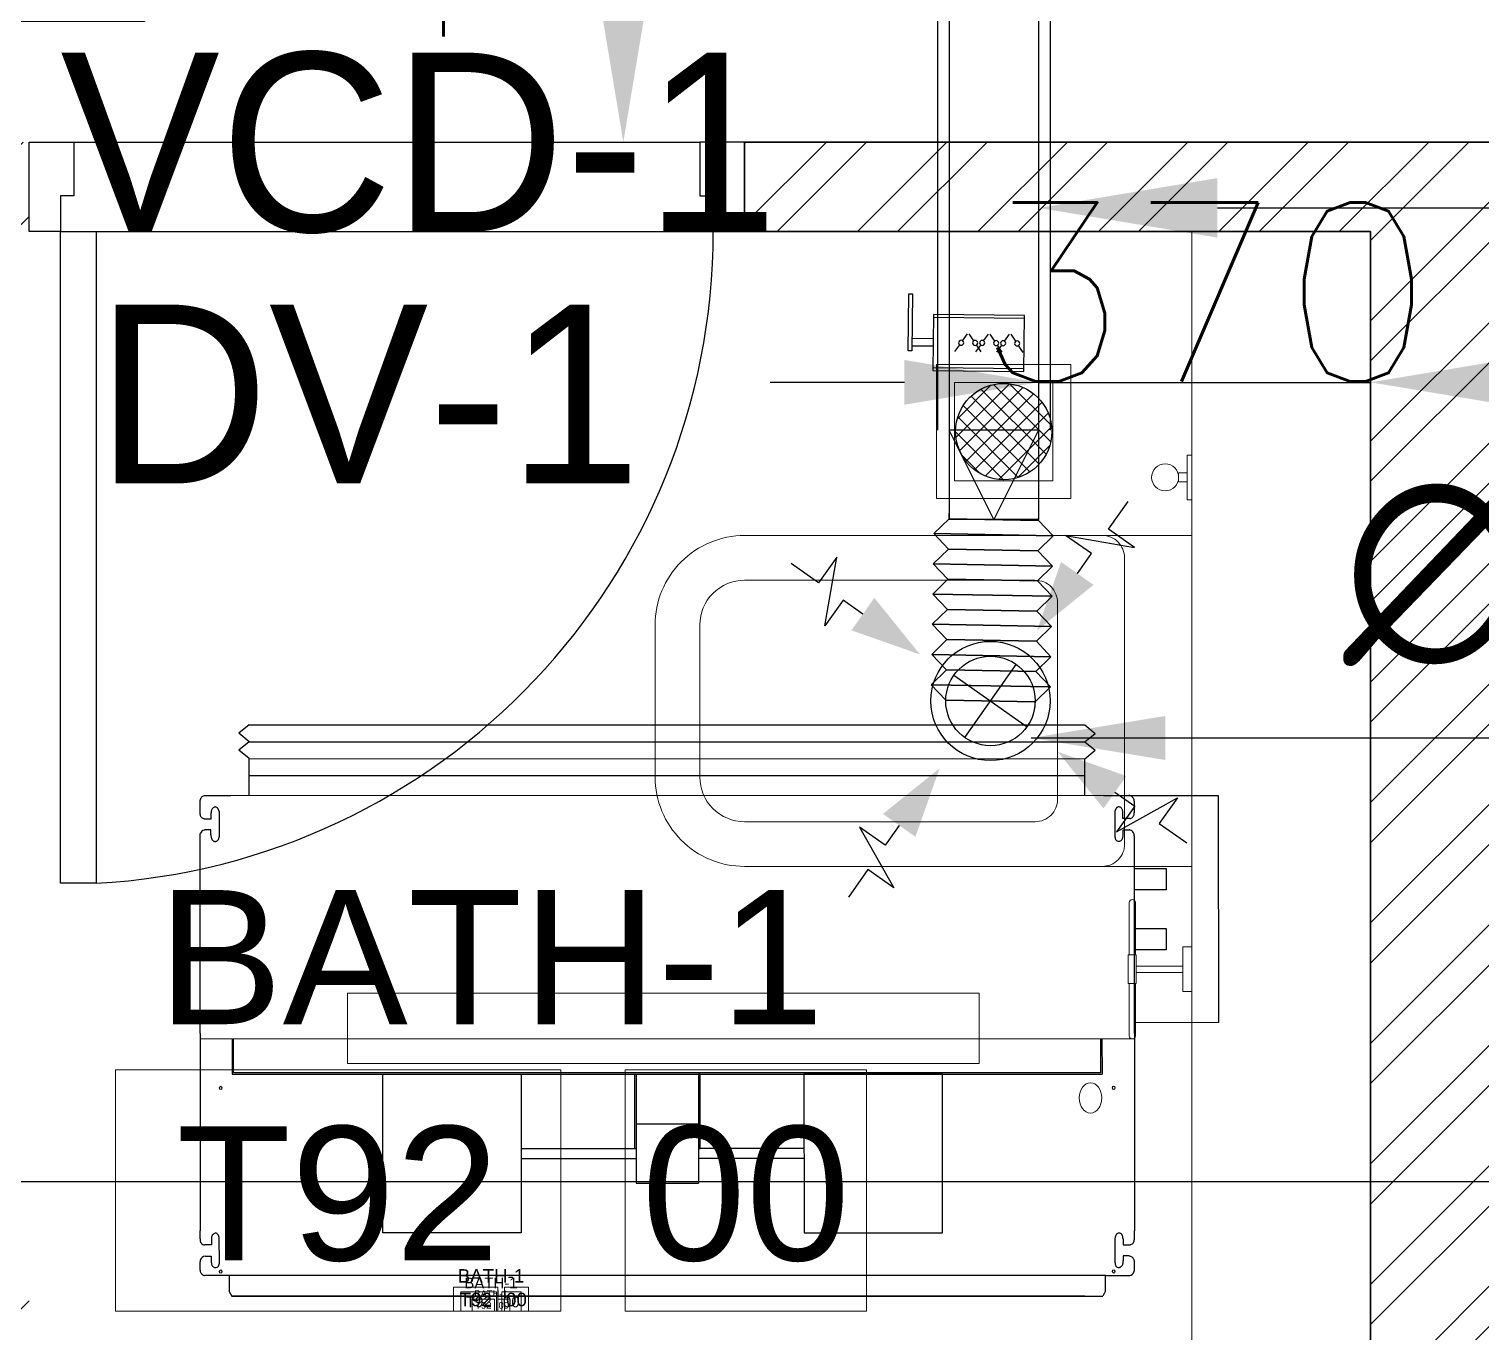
# Model space of a CAD drawing. Header units: millimetres. Extents: x -9226 to 166212, y -13 to 97274.
# Drawn here: x 40750 to 42373, y 63749 to 65206 of the extents above; entities that cross this region are included whole.
import ezdxf
from ezdxf.enums import TextEntityAlignment as Align

# ---------------------------------------------------------------- set-up
doc = ezdxf.new("R2010")
doc.units = ezdxf.units.MM
doc.layers.get('0').update_dxf_attribs({"color": 8})
doc.layers.get('Defpoints').update_dxf_attribs({"color": 8})
for name, color, linetype in [('1.INS', 8, 'Continuous'), ('1.SAD', 5, 'Continuous'), ('23491-XR-AR-2ND FLOOR PLAN$0$NEC-DR-FIXTURES', 8, 'Continuous'), ('EAD', 30, 'Continuous'), ('FAD', 3, 'Continuous'), ('IZ-AC-VCD', 4, 'Continuous'), ('IZ-EAD', 200, 'Continuous'), ('M-HVAC-FCU-02', 20, 'Continuous'), ('M-HVAC-FCU-05', 20, 'Continuous'), ('UNIT', 20, 'Continuous'), ('VCD SHE', 7, 'Continuous')]:
    doc.layers.add(name, color=color, linetype=linetype)
for name, color, linetype, lineweight in [('1.XREF', 8, 'Continuous', 9), ('23491-XR-AR-2ND FLOOR PLAN$0$23491-XR-AR-TYP-FLOOR$0$A-FIXT-TOIT-PLAN', 8, 'Continuous', 5), ('23491-XR-AR-2ND FLOOR PLAN$0$A-FLOR-IDEN', 8, 'Continuous', 9), ('23491-XR-AR-2ND FLOOR PLAN$0$A-FLOR-IDEN @ 10', 8, 'Continuous', 9), ('23491-XR-AR-2ND FLOOR PLAN$0$A-FLOR-IDEN @ 100', 8, 'Continuous', 9), ('23491-XR-AR-2ND FLOOR PLAN$0$A-FLOR-IDEN @ 5', 8, 'Continuous', 9), ('23491-XR-AR-2ND FLOOR PLAN$0$A-FLOR-IDEN @ 8', 8, 'Continuous', 9), ('23491-XR-AR-2ND FLOOR PLAN$0$A-WALL', 8, 'Continuous', 30), ('23491-XR-AR-2ND FLOOR PLAN$0$A-WALL-PATT', 8, 'Continuous', 5), ('23491-XR-AR-2ND FLOOR PLAN$0$TYP$0$2B+G+19+R Typical Floor$0$A-DOOR', 8, 'Continuous', 25), ('23491-XR-AR-2ND FLOOR PLAN$0$Zone-6_30May22$0$TYP$0$2B+G+19+R Typical Floor$0$A-DOOR', 8, 'Continuous', 25), ('A-ANNO-DIMS', 8, 'Continuous', 9)]:
    doc.layers.add(name, color=color, linetype=linetype, lineweight=lineweight)
doc.styles.add('23491-XR-AR-2ND FLOOR PLAN$0$SDC-TEXT_4_2', font='arial.ttf')
doc.styles.add('ROMANS', font='isocp.shx', dxfattribs={"width": 0.8})
doc.styles.add('SDC-TEXT-ARB', font='sdc-arb.shx', dxfattribs={"height": 0.5})
doc.styles.get("Standard").update_dxf_attribs({"font": 'romans.shx', "height": 200})
doc.dimstyles.new('ISO-25', dxfattribs={"dimtxt": 200, "dimasz": 150, "dimexe": 1.25, "dimexo": 0.625, "dimgap": 1, "dimtad": 1, "dimtoh": 1, "dimdec": 0, "dimrnd": 5, "dimtxsty": 'Standard', "dimcen": 2.5, "dimclrd": 256, "dimclre": 256, "dimclrt": 7, "dimadec": 0, "dimazin": 0, "dimtfac": 1, "dimtdec": 0, "dimtix": 1, "dimtmove": 2, "dimatfit": 3, "dimfxl": 1, "dimarcsym": 1})
doc.dimstyles.new('JSE', dxfattribs={"dimtxt": 50, "dimasz": 150, "dimexe": 0.18, "dimexo": 0.0625, "dimgap": 50, "dimtad": 0, "dimdec": 0, "dimrnd": 5, "dimzin": 0, "dimdsep": 46, "dimtxsty": 'ROMANS', "dimcen": 0.09, "dimclrd": 7, "dimclre": 7, "dimclrt": 7, "dimadec": 0, "dimazin": 0, "dimtfac": 1, "dimtdec": 0, "dimtofl": 0, "dimtmove": 0, "dimatfit": 3, "dimfxl": 1, "dimtolj": 1, "dimtzin": 0, "dimarcsym": 1})

# ---------------------------------------------------------------- blocks, each defined once
blk = doc.blocks.new('*U536')
at = {"layer": '23491-XR-AR-2ND FLOOR PLAN$0$Zone-6_30May22$0$TYP$0$2B+G+19+R Typical Floor$0$A-DOOR', "color": 8}
for p, q in [((1.065, 0), (0.035, 0)), ((1.05, -0.2), (0.05, -0.2))]:
    blk.add_line(p, q, dxfattribs=at)
blk.add_lwpolyline([(0.075, 0), (0.075, 1.0292), (0.035, 1.0292), (0.035, 0)], close=True, dxfattribs=at)
for points in [[(0.035, 0), (0, 0), (0, -0.2), (0.05, -0.2), (0.05, -0.04), (0.035, -0.04), (0.035, 0)], [(1.065, 0), (1.1, 0), (1.1, -0.2), (1.05, -0.2), (1.05, -0.04), (1.065, -0.04), (1.065, 0)]]:
    blk.add_lwpolyline(points, dxfattribs=at)
blk.add_arc((0.035, 0), 1.03, 0, 87.7744, dxfattribs=at)
blk = doc.blocks.new('*U537')
at = {"layer": '23491-XR-AR-2ND FLOOR PLAN$0$TYP$0$2B+G+19+R Typical Floor$0$A-DOOR', "color": 8}
for p, q in [((0.765, 0), (0.035, 0)), ((0.75, -0.1), (0.05, -0.1))]:
    blk.add_line(p, q, dxfattribs=at)
blk.add_lwpolyline([(0.725, 0), (0.725, 0.7289), (0.765, 0.7289), (0.765, 0)], close=True, dxfattribs=at)
for points in [[(0.035, 0), (0, 0), (0, -0.1), (0.05, -0.1), (0.05, -0.04), (0.035, -0.04), (0.035, 0)], [(0.765, 0), (0.8, 0), (0.8, -0.1), (0.75, -0.1), (0.75, -0.04), (0.765, -0.04), (0.765, 0)]]:
    blk.add_lwpolyline(points, dxfattribs=at)
blk.add_arc((0.765, 0), 0.73, 93.1411, 180, dxfattribs=at)
blk = doc.blocks.new('*U209')
at = {"color": 8, "ltscale": 0.05}
blk.add_line((200, -145), (200, 145), dxfattribs=at)
at = {"color": 8}
for points in [[(0, -525), (200, -525), (200, 875), (0, 875)], [(271, 284), (262, 284), (262, 316), (271, 316), (271, 284)], [(200, -225), (205, -225), (205, -275), (200, -275)], [(205, -245), (214.6, -245), (214.6, -255), (205, -255)]]:
    blk.add_lwpolyline(points, close=True, dxfattribs=at)
for points in [[(263, 316), (263, 374.5)], [(270, 316), (270, 374.5)], [(210, 324.9), (200, 324.9)], [(200, 324.9), (200, 275.1)], [(210, 324.9), (210, 275.1)], [(210, 303.5), (262, 303.5)], [(210, 296.5), (262, 296.5)], [(263, 225.5), (263, 284)], [(270, 225.5), (270, 284)], [(210, 275.1), (200, 275.1)]]:
    blk.add_lwpolyline(points, dxfattribs=at)
blk.add_lwpolyline([(800, -85), (800, 85, 0.414214), (700, 185), (200, 185), (200, -185), (700, -185, 0.414214)], format="xyb", close=True, dxfattribs=at)
blk.add_lwpolyline([(300, -185, -0.414214), (275, -160), (275, 160, -0.414214), (300, 185)], format="xyb", dxfattribs=at)
at = {"color": 8, "ltscale": 0.2}
blk.add_lwpolyline([(750, -85), (750, 85, 0.414214), (700, 135), (375, 135, 0.414214), (350, 110), (350, -110, 0.414214), (375, -135), (700, -135, 0.414214)], format="xyb", close=True, dxfattribs=at)
blk.add_circle((425, 0), 50, dxfattribs=at)
at = {"color": 8}
blk.add_circle((229.7, -250), 15.1, dxfattribs=at)
for centre, start, end in [((266.5, 374.5), 0, 180), ((266.5, 225.5), 180, 0)]:
    blk.add_arc(centre, 3.5, start, end, dxfattribs=at)
blk = doc.blocks.new('*U507')
at = {"color": 8, "linetype": 'ByBlock'}
for points in [[(1.3, 0), (-7, 0), (-7, 4.5), (1.3, 4.5)], [(2.5, 0), (7, 0), (7, 4.5), (2.5, 4.5)]]:
    blk.add_lwpolyline(points, close=True, dxfattribs=at)
at = {"color": 8, "linetype": 'ByBlock', "style": '23491-XR-AR-2ND FLOOR PLAN$0$SDC-TEXT_4_2'}
for tag, p in [('ROOM-NAME-2', (0, 9.95)), ('ROOM-NAME-1', (0, 6.6)), ('ROOM-NO.', (-2.85, 2.2)), ('ROOM-FINISH', (4.75, 2.2))]:
    blk.add_attdef(tag, text='', height=2.5, dxfattribs=at).set_placement(p, align=Align.MIDDLE_CENTER)
blk = doc.blocks.new('*U775')
at = {"layer": '23491-XR-AR-2ND FLOOR PLAN$0$A-FLOR-IDEN @ 10', "color": 8}
ref = blk.add_blockref('*U507', (41266.5, 63772.5), dxfattribs=dict(at, xscale=5.999999999999999, yscale=5.999999999999999, zscale=5.999999999999999))
ref.add_attrib('ROOM-NO.', 'T92', dxfattribs={"layer": '0', "color": 0, "linetype": 'ByBlock', "height": 15, "style": '23491-XR-AR-2ND FLOOR PLAN$0$SDC-TEXT_4_2'}).set_placement((41249.4, 63785.7), align=Align.MIDDLE_CENTER)
ref.add_attrib('ROOM-FINISH', '00', dxfattribs={"layer": '0', "color": 0, "linetype": 'ByBlock', "height": 15, "style": '23491-XR-AR-2ND FLOOR PLAN$0$SDC-TEXT_4_2'}).set_placement((41295, 63785.7), align=Align.MIDDLE_CENTER)
ref.add_attrib('ROOM-NAME-1', 'BATH-1', dxfattribs={"layer": '0', "color": 0, "linetype": 'ByBlock', "height": 15, "style": '23491-XR-AR-2ND FLOOR PLAN$0$SDC-TEXT_4_2'}).set_placement((41266.5, 63812.1), align=Align.MIDDLE_CENTER)
at = {"layer": '23491-XR-AR-2ND FLOOR PLAN$0$A-FLOR-IDEN @ 100', "color": 8}
ref = blk.add_blockref('*U507', (41266.5, 63772.5), dxfattribs=dict(at, xscale=60, yscale=60, zscale=60))
ref.add_attrib('ROOM-NO.', 'T92', dxfattribs={"layer": '0', "color": 0, "linetype": 'ByBlock', "height": 150, "style": '23491-XR-AR-2ND FLOOR PLAN$0$SDC-TEXT_4_2'}).set_placement((41095.5, 63904.5), align=Align.MIDDLE_CENTER)
ref.add_attrib('ROOM-FINISH', '00', dxfattribs={"layer": '0', "color": 0, "linetype": 'ByBlock', "height": 150, "style": '23491-XR-AR-2ND FLOOR PLAN$0$SDC-TEXT_4_2'}).set_placement((41551.5, 63904.5), align=Align.MIDDLE_CENTER)
ref.add_attrib('ROOM-NAME-1', 'BATH-1', dxfattribs={"layer": '0', "color": 0, "linetype": 'ByBlock', "height": 150, "style": '23491-XR-AR-2ND FLOOR PLAN$0$SDC-TEXT_4_2'}).set_placement((41266.5, 64168.5), align=Align.MIDDLE_CENTER)
at = {"layer": '23491-XR-AR-2ND FLOOR PLAN$0$A-FLOR-IDEN @ 5', "color": 8}
ref = blk.add_blockref('*U507', (41266.5, 63772.5), dxfattribs=dict(at, xscale=3, yscale=3, zscale=3))
ref.add_attrib('ROOM-NO.', 'T92', dxfattribs={"layer": '0', "color": 0, "linetype": 'ByBlock', "height": 7.5, "style": '23491-XR-AR-2ND FLOOR PLAN$0$SDC-TEXT_4_2'}).set_placement((41258, 63779.1), align=Align.MIDDLE_CENTER)
ref.add_attrib('ROOM-FINISH', '00', dxfattribs={"layer": '0', "color": 0, "linetype": 'ByBlock', "height": 7.5, "style": '23491-XR-AR-2ND FLOOR PLAN$0$SDC-TEXT_4_2'}).set_placement((41280.8, 63779.1), align=Align.MIDDLE_CENTER)
ref.add_attrib('ROOM-NAME-1', 'BATH-1', dxfattribs={"layer": '0', "color": 0, "linetype": 'ByBlock', "height": 7.5, "style": '23491-XR-AR-2ND FLOOR PLAN$0$SDC-TEXT_4_2'}).set_placement((41266.5, 63792.3), align=Align.MIDDLE_CENTER)
at = {"layer": '23491-XR-AR-2ND FLOOR PLAN$0$A-FLOR-IDEN @ 8', "color": 8}
ref = blk.add_blockref('*U507', (41266.5, 63772.5), dxfattribs=dict(at, xscale=4.8, yscale=4.8, zscale=4.8))
ref.add_attrib('ROOM-NO.', 'T92', dxfattribs={"layer": '0', "color": 0, "linetype": 'ByBlock', "height": 12, "style": '23491-XR-AR-2ND FLOOR PLAN$0$SDC-TEXT_4_2'}).set_placement((41252.9, 63783), align=Align.MIDDLE_CENTER)
ref.add_attrib('ROOM-FINISH', '00', dxfattribs={"layer": '0', "color": 0, "linetype": 'ByBlock', "height": 12, "style": '23491-XR-AR-2ND FLOOR PLAN$0$SDC-TEXT_4_2'}).set_placement((41289.3, 63783), align=Align.MIDDLE_CENTER)
ref.add_attrib('ROOM-NAME-1', 'BATH-1', dxfattribs={"layer": '0', "color": 0, "linetype": 'ByBlock', "height": 12, "style": '23491-XR-AR-2ND FLOOR PLAN$0$SDC-TEXT_4_2'}).set_placement((41266.5, 63804.2), align=Align.MIDDLE_CENTER)
blk = doc.blocks.new('23491-XR-AR-2ND FLOOR PLAN$0$A$C9ddd01cc')
at = {"layer": '23491-XR-AR-2ND FLOOR PLAN$0$NEC-DR-FIXTURES', "linetype": 'ByBlock'}
h = blk.add_hatch(dxfattribs=at)
h.set_pattern_fill('_USER', color=8, scale=17.945026, angle=163.5932, style=0, double=1, pattern_type=0)
h.set_pattern_definition([(45, (-596980.314, -23271.093), (-12.6890497, 12.6890497), []), (135, (-596980.314, -23271.093), (-12.6890497, -12.6890497), [])])
h.paths.add_polyline_path([(100, 171.8, 1), (100, 28.2, 1)])
at = {"layer": '23491-XR-AR-2ND FLOOR PLAN$0$NEC-DR-FIXTURES', "color": 8, "lineweight": 0, "ltscale": 0.5}
for points in [[(0, 0), (0, 200), (200, 200), (200, 0)], [(173.3, 173.3), (173.3, 26.7), (26.7, 26.7), (26.7, 173.3)]]:
    blk.add_lwpolyline(points, close=True, dxfattribs=at)
at = {"layer": '23491-XR-AR-2ND FLOOR PLAN$0$NEC-DR-FIXTURES', "color": 8, "linetype": 'ByBlock'}
blk.add_circle((100, 100), 71.8, dxfattribs=at)
blk = doc.blocks.new('23491-XR-AR-2ND FLOOR PLAN')
at = {"layer": '23491-XR-AR-2ND FLOOR PLAN$0$A-WALL-PATT'}
h = blk.add_hatch(dxfattribs=at)
h.set_pattern_fill('ANSI32', color=8, scale=10)
h.paths.add_polyline_path([(40650, 63730), (40650, 63079.4), (44475, 63080), (47200, 63080), (47200, 63280), (42400, 63280), (42400, 65080), (43000, 65080), (41550, 65080), (41550, 64980), (42250, 64980), (42250, 63280), (40750, 63280), (40750, 63830), (39800, 63830), (39800, 64980), (40750, 64980), (40750, 65080), (39850, 65080), (39850, 65180), (39650, 65180), (39650, 59080), (39849.9, 59080), (39850, 59430), (41348.6, 59430), (41348.6, 59180), (41549.7, 59180), (41549.7, 59280), (41448.6, 59280), (41448.6, 59530), (39750, 59530.1), (39750, 60930), (39800, 61080), (39800, 62130), (39750, 62230), (39750, 63730)])
at = {"layer": '23491-XR-AR-2ND FLOOR PLAN$0$A-WALL', "color": 8}
for p, q in [((42400, 65080), (41550, 65080)), ((41550, 65080), (41550, 64980)), ((41550, 64980), (42250, 64980)), ((42250, 64980), (42250, 63280))]:
    blk.add_line(p, q, dxfattribs=at)
at = {"layer": '23491-XR-AR-2ND FLOOR PLAN$0$23491-XR-AR-TYP-FLOOR$0$A-FIXT-TOIT-PLAN', "color": 8, "rotation": 180.0011612173396}
blk.add_blockref('*U209', (42250, 64455), dxfattribs=at)
at = {"layer": '23491-XR-AR-2ND FLOOR PLAN$0$A-FLOR-IDEN'}
blk.add_blockref('*U775', (0, 0), dxfattribs=at)
at = {"layer": '23491-XR-AR-2ND FLOOR PLAN$0$NEC-DR-FIXTURES', "color": 8, "xscale": 0.7499999999999932, "yscale": 0.7499999999999932, "zscale": 0.7499999999999932}
blk.add_blockref('23491-XR-AR-2ND FLOOR PLAN$0$A$C9ddd01cc', (41764.8, 64681.3), dxfattribs=at)
at = {"layer": '23491-XR-AR-2ND FLOOR PLAN$0$Zone-6_30May22$0$TYP$0$2B+G+19+R Typical Floor$0$A-DOOR', "color": 8, "xscale": -999.9999999999973, "yscale": 999.9999999999973, "zscale": 999.9999999999973, "rotation": 270}
blk.add_blockref('*U536', (39850, 65180), dxfattribs=at)
at = {"layer": '23491-XR-AR-2ND FLOOR PLAN$0$Zone-6_30May22$0$TYP$0$2B+G+19+R Typical Floor$0$A-DOOR', "color": 8, "extrusion": (-1.17745e-30, -9.61465e-15, -1), "xscale": -999.9999999999993, "yscale": 999.9999999999993, "zscale": -999.9999999999993, "rotation": 180}
blk.add_blockref('*U537', (-41550, 64980, 0), dxfattribs=at)
blk = doc.blocks.new('XREF')
at = {"layer": 'A-ANNO-DIMS', "color": 8}
blk.add_blockref('23491-XR-AR-2ND FLOOR PLAN', (0, 0), dxfattribs=at)
blk = doc.blocks.new('*U254')
at = {"layer": 'IZ-AC-VCD', "color": 5, "extrusion": (0, 0, -1)}
for p, q in [((41.5, 267.5), (41.5, 216.7)), ((58.5, 216.7), (58.5, 267.5))]:
    blk.add_line(p, q, dxfattribs=at)
at = {"layer": 'IZ-AC-VCD', "color": 5}
for p, q in [((-10, 216.7), (-10, 0)), ((110, 216.7), (110, 0))]:
    blk.add_line(p, q, dxfattribs=at)
for points in [[(29.2, 275.9), (165.1, 275.9), (165.1, 267.5), (29.2, 267.5)], [(-16.7, 0), (116.7, 0), (116.7, 216.7), (-16.7, 216.7)]]:
    blk.add_lwpolyline(points, close=True, dxfattribs=at)
at = {"layer": 'IZ-AC-VCD', "color": 7, "extrusion": (0, 0, -1)}
for points in [[(-28.6, 164.9), (-45.1, 153.4)], [(-54.9, 146.6), (-71.4, 135.1)], [(-28.6, 114.9), (-45.1, 103.4)], [(-28.6, 101.8), (-45.1, 113.2)], [(-54.9, 120.1), (-71.4, 131.5)], [(-54.9, 96.6), (-71.4, 85.1)], [(-54.9, 70.1), (-71.4, 81.5)], [(-28.6, 64.9), (-45.1, 53.4)], [(-28.6, 51.8), (-45.1, 63.2)], [(-54.9, 46.6), (-71.4, 35.1)], [(-28.6, 1.8), (-45.1, 13.2)], [(-54.9, 20.1), (-71.4, 31.5)]]:
    blk.add_lwpolyline(points, dxfattribs=at)
for centre in [(-50, 150), (-50, 116.7), (-50, 100), (-50, 66.7), (-50, 50), (-50, 16.7)]:
    blk.add_circle(centre, 6, dxfattribs=at)
blk = doc.blocks.new('IZ-DV 150')
at = {"layer": 'IZ-EAD'}
for p, q in [((0, 75), (0, -75)), ((-75, 0), (75, 0))]:
    blk.add_line(p, q, dxfattribs=at)
for points in [[(-4.5, 299.5), (-57.4, 299.5), (48.4, 349.7), (-4.5, 349.7), (-4.5, 406.3)], [(-4.5, 258.8), (-4.5, 299.5)], [(-299.5, 4.5), (-299.5, 57.4), (-349.7, -48.4), (-349.7, 4.5), (-406.3, 4.5)], [(299.5, 4.5), (299.5, 57.4), (349.7, -48.4), (349.7, 4.5), (406.3, 4.5)], [(-258.8, 4.5), (-299.5, 4.5)], [(258.8, 4.5), (299.5, 4.5)], [(-4.5, -258.8), (-4.5, -299.5)], [(-4.5, -299.5), (-57.4, -299.5), (48.4, -349.7), (-4.5, -349.7), (-4.5, -406.3)]]:
    blk.add_lwpolyline(points, dxfattribs=at)
for radius in [100, 75]:
    blk.add_circle((0, 0), radius, dxfattribs=at)
for points in [[(28.8, 258.8), (-4.5, 141.6), (-37.9, 258.8)], [(-258.8, -28.8), (-141.6, 4.5), (-258.8, 37.9)], [(258.8, -28.8), (141.6, 4.5), (258.8, 37.9)], [(28.8, -258.8), (-4.5, -141.6), (-37.9, -258.8)]]:
    blk.add_solid(points, dxfattribs=at)
blk = doc.blocks.new('*D479')
at = {"layer": 'Defpoints', "color": 0, "transparency": 16777216}
for p in [(41878.8, 64811.3, 0), (42250, 64811.3), (42250, 64811.3)]:
    blk.add_point(p, dxfattribs=at)
at = {"layer": 'VCD SHE', "lineweight": -2, "transparency": 16777216}
for p, q in [((41728.8, 64811.3), (41578.8, 64811.3)), ((41878.8, 64812), (41878.8, 64812.6)), ((41878.8, 64811.3), (42250, 64811.3)), ((42250, 64812), (42250, 64812.6)), ((42400, 64811.3), (42550, 64811.3))]:
    blk.add_line(p, q, dxfattribs=at)
at = {"layer": 'VCD SHE', "transparency": 16777216}
for points in [[(41728.8, 64836.3), (41728.8, 64786.3), (41878.8, 64811.3)], [(42400, 64836.3), (42400, 64786.3), (42250, 64811.3)]]:
    blk.add_solid(points, dxfattribs=at)
at = {"layer": 'VCD SHE', "color": 7, "transparency": 16777216, "insert": (42064.4, 64912.3), "char_height": 200, "attachment_point": 5}
blk.add_mtext('370', dxfattribs=at)
blk = doc.blocks.new('*D480')
at = {"layer": 'Defpoints', "color": 0, "transparency": 16777216}
for p in [(41414.5, 65778.6, 0), (41414.5, 65778.6), (41414.5, 65080)]:
    blk.add_point(p, dxfattribs=at)
at = {"layer": 'VCD SHE', "lineweight": -2, "transparency": 16777216}
for p, q in [((41415.2, 65778.6), (41415.8, 65778.6)), ((41414.5, 65230), (41414.5, 65628.6)), ((41415.2, 65080), (41415.8, 65080))]:
    blk.add_line(p, q, dxfattribs=at)
at = {"layer": 'VCD SHE', "transparency": 16777216}
for points in [[(41389.5, 65628.6), (41439.5, 65628.6), (41414.5, 65778.6)], [(41389.5, 65230), (41439.5, 65230), (41414.5, 65080)]]:
    blk.add_solid(points, dxfattribs=at)
at = {"layer": 'VCD SHE', "color": 7, "transparency": 16777216, "insert": (41313.5, 65429.3), "char_height": 200, "attachment_point": 5, "rotation": 90}
blk.add_mtext('700', dxfattribs=at)
blk = doc.blocks.new('1425')
at = {"layer": 'M-HVAC-FCU-02', "color": 30}
for p, q in [((-402.3, -23.8), (-402.3, -43.8)), ((402.3, -23.8), (402.3, -43.8)), ((-402.3, -43.8), (-412.3, -53.8)), ((402.3, -43.8), (-402.3, -43.8)), ((402.3, -43.8), (412.3, -53.8)), ((-402.3, -63.8), (-412.3, -53.8)), ((402.3, -63.8), (412.3, -53.8)), ((-402.3, -63.8), (-412.3, -73.8)), ((402.3, -63.8), (-402.3, -63.8)), ((402.3, -63.8), (412.3, -73.8)), ((-402.3, -83.8), (-412.3, -73.8)), ((402.3, -83.8), (412.3, -73.8)), ((402.3, -83.8), (-402.3, -83.8))]:
    blk.add_line(p, q, dxfattribs=at)
at = {"layer": 'M-HVAC-FCU-05', "color": 30}
for p, q in [((-422, 586.7), (-419.6, 592.1)), ((-422, 567.1), (-422, 586.7)), ((419.1, 592.3), (-419.6, 592.1)), ((-402.5, 592.1), (419.1, 592.3)), ((421.5, 586.9), (419.1, 592.3)), ((421.5, 567.3), (421.5, 586.9)), ((-422, 567.6), (-445.8, 567.6)), ((-422, 567.6), (421.5, 567.8)), ((421.5, 567.8), (445.3, 567.8)), ((-450.2, 561.3), (-450.2, 551.6)), ((449.7, 561.5), (449.7, 551.9)), ((-445.1, 544.6), (-439.4, 544.6)), ((-439.4, 544.6), (-439.4, 550.6)), ((-431.6, 552.7), (-431.6, 523.1)), ((431.1, 552.9), (431.2, 523.4)), ((438.9, 544.9), (438.9, 550.8)), ((444.7, 544.9), (438.9, 544.9)), ((-450.2, 524.3), (-450.2, 514.9)), ((-439.2, 531.3), (-445.9, 531.3)), ((-439.2, 524.5), (-439.2, 531.3)), ((438.7, 531.6), (445.5, 531.6)), ((438.7, 524.8), (438.7, 531.6)), ((449.7, 524.6), (449.7, 515.1)), ((-450, 47.3), (-450.2, 514.9)), ((-132, 517.4), (-265.5, 517.3)), ((-265.5, 517.3), (-265.4, 329.5)), ((-131.9, 329.6), (-132, 517.4)), ((140.3, 517.5), (273.7, 517.5)), ((140.3, 329.6), (140.3, 517.5)), ((273.7, 517.5), (273.8, 329.7)), ((450, 47.6), (449.7, 515.1)), ((29.7, 458.4), (-30.5, 458.4)), ((-30.4, 388.7), (-30.5, 458.4)), ((29.8, 388.7), (29.7, 458.4)), ((-132, 429.5), (-30.5, 429.5)), ((140.3, 429.5), (29.8, 429.5)), ((-132, 417.5), (-30.4, 417.6)), ((-31.8, 417.6), (-31.8, 329.6)), ((-30.4, 417.6), (-31.8, 417.6)), ((-30.4, 329.6), (-30.4, 417.6)), ((29.8, 329.6), (29.8, 417.6)), ((29.8, 417.6), (31.1, 417.6)), ((140.3, 417.6), (29.8, 417.6)), ((31.1, 417.6), (31.1, 329.6)), ((-30.4, 388.7), (29.8, 388.7)), ((418.7, 329.7), (-419, 329.5)), ((-418.9, 287.8), (-419, 329.5)), ((-417.9, 327.9), (417.6, 328.2)), ((-417.9, 327.9), (-417.9, 287.8)), ((-265.4, 329.5), (-131.9, 329.6)), ((-31.8, 329.6), (-30.4, 329.6)), ((31.1, 329.6), (29.8, 329.6)), ((273.8, 329.7), (140.3, 329.6)), ((417.6, 328.2), (417.6, 288.1)), ((418.7, 288.1), (418.7, 329.7)), ((-450.1, 287.8), (449.9, 288.1)), ((-531, 268.5), (-450.1, 268.6)), ((-530.9, -0.2), (-531, 268.5)), ((-480.8, 157), (-480.8, 182.5)), ((-480.8, 182.5), (-450, 182.5)), ((-450, 157), (-480.8, 157)), ((-480.8, 111.4), (-450, 111.4)), ((-480.8, 86), (-480.8, 111.4)), ((-450, 86), (-480.8, 86)), ((-450, 47.3), (-450, 56.9)), ((450, 47.6), (450, 57.2)), ((-439.2, 46.3), (-439.2, 40.3)), ((-431.4, 18.8), (-431.4, 48.4)), ((431.4, 19), (431.4, 48.6)), ((439.2, 46.5), (439.2, 40.6)), ((-439.2, 40.3), (-445, 40.3)), ((439.2, 40.6), (445, 40.6)), ((-445.7, 27), (-439, 27)), ((-439, 27), (-439, 20.2)), ((439, 27.3), (439, 20.4)), ((445.7, 27.3), (439, 27.3)), ((-450, 6.3), (-450, 20)), ((450, 6.6), (450, 20.3)), ((-420.5, -0.1), (420.5, 0.1)), ((402.3, 0.1), (402.3, -23.7)), ((420.2, 0.1), (444.7, 0.1)), ((-435, -0.1), (-530.9, -0.2)), ((-420.2, -0.1), (-444.7, -0.1)), ((-402.3, -0.1), (-402.3, -23.9)), ((402.3, -23.7), (-402.3, -23.9)), ((402.3, -23.7), (-402.3, -23.9))]:
    blk.add_line(p, q, dxfattribs=at)
at = {"layer": 'M-HVAC-FCU-05', "color": 30, "lineweight": 18}
for p, q in [((-300.6, 316.9), (307.7, 317.1)), ((-300.6, 233.5), (-300.6, 316.9)), ((307.7, 317.1), (307.7, 233.7)), ((307.7, 233.7), (-300.6, 233.5))]:
    blk.add_line(p, q, dxfattribs=at)
at = {"layer": 'M-HVAC-FCU-05', "color": 30}
for points in [[(-445.8, 567.6, 0.14745), (-447.3, 567.2, 0.057538), (-447.9, 566.8, 0.043631), (-448.4, 566.2, 0.037373), (-448.9, 565.4, 0.018686), (-449.2, 564.8, 0.02183), (-449.5, 563.9, 0.03988), (-450.1, 561.5, 0.006038), (-450.2, 561.3)], [(445.3, 567.8, -0.14745), (446.8, 567.5, -0.057538), (447.4, 567, -0.043631), (447.9, 566.4, -0.037373), (448.4, 565.6, -0.018686), (448.7, 565, -0.02183), (449.1, 564.1, -0.03988), (449.7, 561.8, -0.006038), (449.7, 561.5)], [(-435.5, 558.3, 0.03023), (-435.7, 558.3, 0.042163), (-436.2, 558.1, 0.109989), (-437.5, 557.3, 0.060394), (-438.2, 556.3, 0.042159), (-438.7, 555.4, 0.031845), (-439, 554.3, 0.028129), (-439.2, 553.1, 0.024443), (-439.4, 551.6, 0.013294), (-439.4, 550.6)], [(-431.6, 552.7, 0.018031), (-431.6, 553.2, 0.033701), (-431.7, 554.5, 0.041222), (-432, 555.7, 0.04728), (-432.4, 556.6, 0.066586), (-433, 557.4, 0.138842), (-434.5, 558.2, 0.036684), (-435, 558.3, 0.034492), (-435.5, 558.3)], [(431.1, 553, -0.018031), (431.1, 553.5, -0.033701), (431.3, 554.8, -0.041222), (431.6, 555.9, -0.04728), (432, 556.9, -0.066586), (432.6, 557.6, -0.138842), (434, 558.5, -0.036684), (434.5, 558.5, -0.034492), (435.1, 558.5)], [(435.1, 558.5, -0.03023), (435.3, 558.5, -0.042163), (435.7, 558.4, -0.109989), (437.1, 557.5, -0.060394), (437.8, 556.6, -0.042159), (438.3, 555.6, -0.031845), (438.6, 554.6, -0.028129), (438.8, 553.3, -0.024443), (438.9, 551.9, -0.013294), (438.9, 550.9)], [(-450.2, 551.6, 0.032566), (-450.1, 550.3, 0.04988), (-449.7, 548.7, 0.245422), (-445.4, 544.7, 0.018987), (-445.1, 544.6)], [(449.7, 551.9, -0.032566), (449.6, 550.6, -0.04988), (449.2, 549, -0.245422), (444.9, 544.9, -0.018987), (444.7, 544.9)], [(-445.9, 531.3, 0.028262), (-446.1, 531.3, 0.052211), (-446.7, 531.2, 0.123145), (-448.2, 530.2, 0.055731), (-448.9, 529.4, 0.037382), (-449.3, 528.6, 0.033882), (-449.7, 527.6, 0.029807), (-450, 526.4, 0.025735), (-450.1, 525, 0.009134), (-450.2, 524.3)], [(-435.3, 517.5, -0.026495), (-435.5, 517.5, -0.048004), (-436.1, 517.7, -0.118717), (-437.6, 518.9, -0.058793), (-438.3, 519.9, -0.041358), (-438.7, 521, -0.031459), (-439, 522.1, -0.027983), (-439.1, 523.3, -0.020442), (-439.2, 524.5)], [(-431.6, 523.1, -0.01724), (-431.7, 522.4, -0.027058), (-432, 521.1, -0.037824), (-432.5, 519.8, -0.040466), (-432.9, 518.9, -0.050447), (-433.5, 518.3, -0.055402), (-434, 517.9, -0.140685), (-435.3, 517.5)], [(431.2, 523.4, 0.01724), (431.3, 522.7, 0.027058), (431.6, 521.3, 0.037824), (432.1, 520, 0.040466), (432.5, 519.2, 0.050447), (433.1, 518.5, 0.055402), (433.6, 518.1, 0.140685), (434.9, 517.8)], [(434.9, 517.8, 0.026495), (435.1, 517.8, 0.048004), (435.7, 518, 0.118717), (437.2, 519.2, 0.058793), (437.9, 520.2, 0.041358), (438.3, 521.2, 0.031459), (438.6, 522.3, 0.027983), (438.7, 523.6, 0.020442), (438.7, 524.8)], [(445.5, 531.6, -0.028262), (445.6, 531.6, -0.052211), (446.3, 531.5, -0.123145), (447.8, 530.5, -0.055731), (448.5, 529.7, -0.037382), (448.9, 528.9, -0.033882), (449.3, 527.9, -0.029807), (449.5, 526.7, -0.025735), (449.7, 525.2, -0.009134), (449.7, 524.6)], [(-435.4, 54, 0.03023), (-435.6, 53.9, 0.042163), (-436, 53.8, 0.109989), (-437.3, 52.9, 0.060394), (-438.1, 52, 0.042159), (-438.5, 51, 0.031845), (-438.9, 50, 0.028129), (-439.1, 48.8, 0.024443), (-439.2, 47.3, 0.013294), (-439.2, 46.3)], [(-431.4, 48.4, 0.018031), (-431.4, 48.9, 0.033701), (-431.6, 50.2, 0.041222), (-431.8, 51.4, 0.04728), (-432.3, 52.3, 0.066586), (-432.9, 53.1, 0.138842), (-434.3, 53.9, 0.036684), (-434.8, 53.9, 0.034492), (-435.4, 54)], [(431.4, 48.6, -0.018031), (431.4, 49.1, -0.033701), (431.5, 50.4, -0.041222), (431.8, 51.6, -0.04728), (432.2, 52.5, -0.066586), (432.8, 53.3, -0.138842), (434.3, 54.1, -0.036684), (434.8, 54.2, -0.034492), (435.3, 54.2)], [(435.3, 54.2, -0.03023), (435.5, 54.2, -0.042163), (436, 54.1, -0.109989), (437.3, 53.2, -0.060394), (438, 52.3, -0.042159), (438.5, 51.3, -0.031845), (438.8, 50.3, -0.028129), (439.1, 49, -0.024443), (439.2, 47.5, -0.013294), (439.2, 46.5)], [(-445, 40.3, -0.018958), (-445.2, 40.4, -0.034322), (-445.9, 40.6, -0.196303), (-449.3, 44, -0.051286), (-449.8, 45.5, -0.034229), (-450, 46.7, -0.012756), (-450, 47.3)], [(445, 40.6, 0.018958), (445.2, 40.6, 0.034322), (445.9, 40.9, 0.196303), (449.3, 44.3, 0.051286), (449.8, 45.7, 0.034229), (449.9, 47, 0.012756), (450, 47.6)], [(-450, 20, -0.023667), (-449.9, 21.5, -0.027559), (-449.6, 22.9, -0.031647), (-449.3, 23.9, -0.050593), (-448.7, 25.1, -0.087102), (-447.7, 26.3, -0.09091), (-446.5, 26.9, -0.051146), (-445.9, 27, -0.028286), (-445.7, 27)], [(450, 20.3, 0.023667), (449.9, 21.8, 0.027559), (449.6, 23.1, 0.031647), (449.3, 24.2, 0.050593), (448.7, 25.4, 0.087102), (447.7, 26.5, 0.09091), (446.5, 27.1, 0.051146), (445.9, 27.3, 0.028286), (445.7, 27.3)], [(-439, 20.2, 0.024663), (-439, 18.7, 0.02816), (-438.8, 17.5, 0.038602), (-438.4, 16.3, 0.064309), (-437.7, 14.9, 0.093157), (-436.6, 13.7, 0.077975), (-435.5, 13.3, 0.035164), (-435.2, 13.2)], [(-435.2, 13.2, 0.153575), (-433.7, 13.6, 0.053761), (-433.2, 14.1, 0.04127), (-432.8, 14.6, 0.041237), (-432.3, 15.5, 0.025049), (-432, 16.2, 0.04783), (-431.4, 18.5, 0.006337), (-431.4, 18.8)], [(435.1, 13.4, -0.153575), (433.7, 13.9, -0.053761), (433.2, 14.3, -0.04127), (432.8, 14.8, -0.041237), (432.3, 15.7, -0.025049), (432, 16.5, -0.04783), (431.4, 18.8, -0.006337), (431.4, 19)], [(439, 20.4, -0.024663), (438.9, 19, -0.02816), (438.8, 17.8, -0.038602), (438.4, 16.5, -0.064309), (437.7, 15.2, -0.093157), (436.6, 14, -0.077975), (435.5, 13.5, -0.035164), (435.1, 13.4)], [(-444.7, -0.1, -0.056961), (-445.7, -0.1, -0.127139), (-447.5, 0.8, -0.061243), (-448.4, 1.7, -0.044469), (-449, 2.7, -0.028142), (-449.4, 3.6, -0.053001), (-450, 6.1, -0.008073), (-450, 6.3)], [(444.7, 0.1, 0.056961), (445.7, 0.2, 0.127139), (447.5, 1.1, 0.061243), (448.3, 2, 0.044469), (449, 3, 0.028142), (449.4, 3.9, 0.053001), (450, 6.3, 0.008073), (450, 6.6)]]:
    blk.add_lwpolyline(points, format="xyb", dxfattribs=at)
for centre, start_param, end_param in [((-430.2, 563), 4.712389, 10.995574), ((429.8, 563.2), -1.570796, 4.712389), ((-430.1, 345.7), 4.712389, 10.995574), ((429.8, 345.9), -1.570796, 4.712389)]:
    blk.add_ellipse(centre, major_axis=(0, 1.98), ratio=0.61, start_param=start_param, end_param=end_param, dxfattribs=at)
at = {"layer": 'M-HVAC-FCU-05', "color": 30, "lineweight": 18}
blk.add_ellipse((-407.9, 357.6), major_axis=(0, 17.9), ratio=0.61, start_param=-1.570796, end_param=4.712389, dxfattribs=at)
blk = doc.blocks.new('1045')
at = {"layer": 'UNIT', "linetype": 'ByBlock', "xscale": 1.585, "yscale": 0.945, "rotation": 179.9952536884985}
blk.add_blockref('1425', (-36.8, 190.4), dxfattribs=at)
blk = doc.blocks.new('A$C7790579b')
at = {"layer": '1.SAD', "xscale": 0.7325, "rotation": 180}
blk.add_blockref('1045', (0, 0), dxfattribs=at)
blk = doc.blocks.new('A$Cae2e412a')
at = {"layer": '1.SAD', "rotation": 180}
blk.add_blockref('A$C7790579b', (30324.7, 53622.9, 0), dxfattribs=at)

msp = doc.modelspace()

# ---------------------------------------------------------------- block references
at = {"layer": '1.XREF'}
msp.add_blockref('XREF', (0, 0), dxfattribs=at)

# ---------------------------------------------------------------- next in the draw order: linework, layer by layer
at = {"color": 30, "true_color": 0xf26722}
for points in [[(41874.9, 64448.2), (41875, 64454.2), (41775, 64456), (41758.6, 64473.2), (41892, 64470.7), (41875.6, 64487.9), (41775.7, 64489.8), (41759.3, 64507), (41892.6, 64504.5), (41876.3, 64521.7), (41776.3, 64523.6), (41759.9, 64540.8), (41893.3, 64538.3), (41876.9, 64555.5), (41776.9, 64557.3), (41760.5, 64574.5), (41893.9, 64572.1), (41877.5, 64589.3), (41777.5, 64591.1), (41761.1, 64608.3), (41894.5, 64605.8), (41878.1, 64623), (41778.2, 64624.9), (41761.8, 64642.1), (41895.2, 64639.6), (41878.8, 64656.8), (41778.8, 64658.7), (41778.9, 64664.7)], [(41774.9, 64450), (41775, 64456), (41875, 64454.2), (41892, 64470.7), (41758.6, 64473.2), (41775.7, 64489.8), (41875.6, 64487.9), (41892.6, 64504.5), (41759.3, 64507), (41776.3, 64523.6), (41876.3, 64521.7), (41893.3, 64538.3), (41759.9, 64540.8), (41776.9, 64557.3), (41876.9, 64555.5), (41893.9, 64572.1), (41760.5, 64574.5), (41777.5, 64591.1), (41877.5, 64589.3), (41894.5, 64605.8), (41761.1, 64608.3), (41778.2, 64624.9), (41878.1, 64623), (41895.2, 64639.6), (41761.8, 64642.1), (41778.8, 64658.7), (41878.8, 64656.8), (41878.9, 64662.8)]]:
    msp.add_lwpolyline(points, dxfattribs=at)
at = {"layer": '1.INS', "elevation": 0}
for points in [[(41891.8, 65765.6), (41891.8, 64757.9)], [(41765.8, 65699.7), (41765.8, 64757.9)]]:
    msp.add_lwpolyline(points, dxfattribs=at)
at = {"layer": '1.INS', "color": 7, "elevation": 0}
msp.add_lwpolyline([(42078.8, 65006.4), (50500, 65006.4)], dxfattribs=at)
at = {"layer": '1.INS', "color": 7}
msp.add_solid([(42078.8, 64973.1, 0), (41878.8, 65006.4, 0), (42078.8, 65039.7, 0)], dxfattribs=at)
at = {"layer": 'EAD', "elevation": 0}
for points in [[(41878.8, 65778.6), (41878.8, 64757.9)], [(41778.8, 65703.6), (41778.8, 64757.9)], [(41878.8, 64757.9), (41778.8, 64757.9)], [(41778.8, 64757.9), (41778.8, 64657.9)], [(41878.8, 64757.9), (41828.8, 64657.9), (41778.8, 64757.9)], [(41878.8, 64757.9), (41878.8, 64657.9)], [(41878.8, 64657.9), (41778.8, 64657.9)]]:
    msp.add_lwpolyline(points, dxfattribs=at)

# ---------------------------------------------------------------- next in the draw order: block references
at = {"color": 8, "extrusion": (-8.38789e-07, 4.88119e-06, 1), "xscale": 0.6666666666666669, "yscale": 0.6666666666666669, "zscale": 0.6666666666666669, "rotation": 54.75053498729744}
msp.add_blockref('IZ-DV 150', (41825, 64455, 0.3), dxfattribs=at)
at = {"layer": 'IZ-AC-VCD', "extrusion": (2.97773e-06, 0.000551803, 1), "xscale": 0.4695684231146203, "yscale": 0.4695684231146203, "zscale": 0.4695684231146203, "rotation": 89.34550351422084}
msp.add_blockref('*U254', (41862.4, 64831.3, 35.9), dxfattribs=at)
at = {"layer": 'VCD SHE'}
msp.add_blockref('A$Cae2e412a', (11165.6, 10535.8, 0), dxfattribs=at)

# ---------------------------------------------------------------- next in the draw order: texts
at = {"layer": 'VCD SHE', "style": 'SDC-TEXT-ARB'}
for s, p in [('VCD-1', (40785, 64980)), ('DV-1', (40825, 64698.3)), ('∅', (42219.4, 64507.2))]:
    msp.add_text(s, height=200, dxfattribs=at).set_placement(p)

# ---------------------------------------------------------------- next in the draw order: dimensions: what is measured, and where the dimension line sits
at = {"layer": 'VCD SHE'}
dim = msp.add_linear_dim(base=(41414.5, 65778.6), p1=(41414.5, 65080), p2=(41414.5, 65778.6, 0), angle=90, dimstyle='ISO-25', dxfattribs=at)
dim.commit()
dim.dimension.update_dxf_attribs({"geometry": '*D480', "text_midpoint": (41313.5, 65429.3)})
dim = msp.add_linear_dim(base=(42250, 64811.3), p1=(41878.8, 64811.3, 0), p2=(42250, 64811.3), dimstyle='ISO-25', dxfattribs=at)
dim.commit()
dim.dimension.update_dxf_attribs({"geometry": '*D479', "text_midpoint": (42064.4, 64912.3)})

# ---------------------------------------------------------------- next in the draw order: leaders
at = {"layer": 'FAD'}
for points in [[(41870.6, 64413.6, 0), (55000, 64413.8, 0)], [(40372.5, 64359.7, 0), (40372.5, 63917.6, 0), (50554.6, 63917.6, 0)]]:
    msp.add_leader(points, dimstyle='JSE', override={"dimgap": 50, "dimtad": 0}, dxfattribs=at)

doc.saveas('drawing.dxf')
